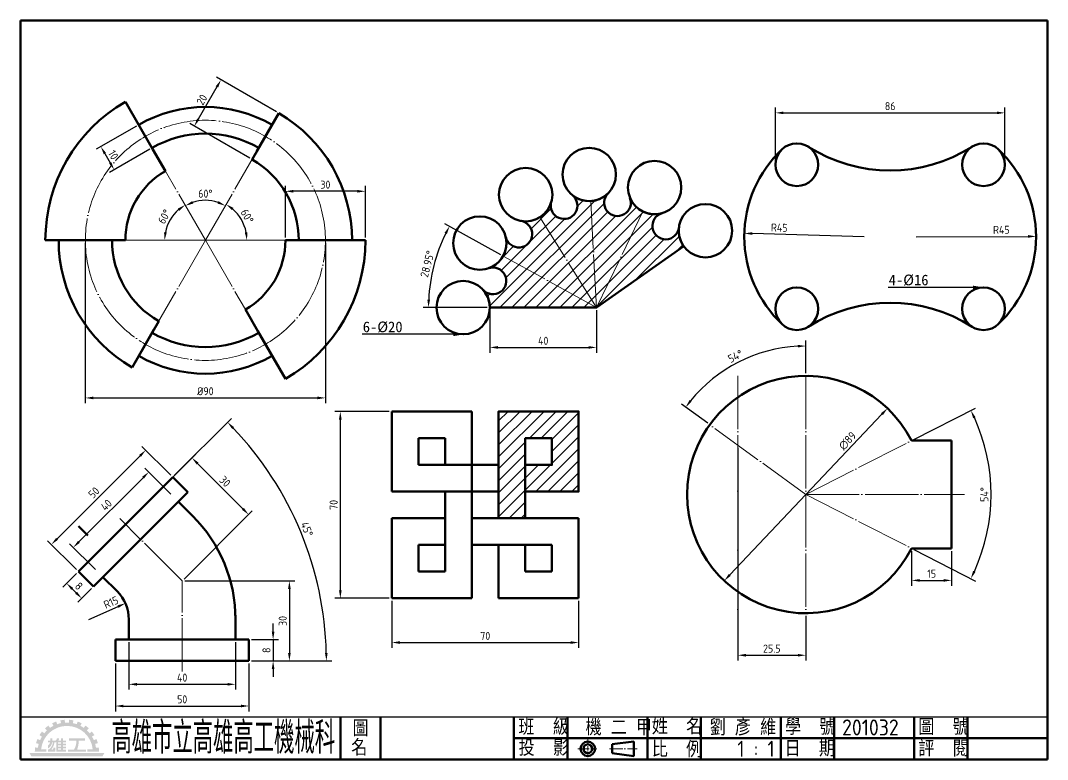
# Model space of a CAD drawing. Extents: x 25 to 410, y 10 to 287.
import ezdxf
from ezdxf import colors
from ezdxf.entities.mleader import LeaderData, LeaderLine
from ezdxf.enums import TextEntityAlignment as Align
from ezdxf.math import Vec2, Vec3

# ---------------------------------------------------------------- set-up
doc = ezdxf.new("R2010")
doc.units = 0
doc.header["$PDMODE"] = 3
for name, pattern in [('中心線', [22.2, 20, -1, 0.2, -1]), ('中心線5', [6.8, 5, -0.8, 0.2, -0.8]), ('中心線5偏位', [5.1, 2, -0.5, 0.1, -0.5, 2])]:
    doc.linetypes.add(name, pattern=pattern)
doc.layers.get('0').update_dxf_attribs({"linetype": 'CONTINUOUS'})
doc.layers.get('Defpoints').update_dxf_attribs({"linetype": 'CONTINUOUS'})
for name, color, linetype, lineweight in [('中心線層', 2, '中心線', 18), ('剖面線層', 4, 'CONTINUOUS', 18), ('尺度線層', 3, 'CONTINUOUS', 18), ('文字層', 6, 'CONTINUOUS', 18), ('輪廓線層', 7, 'CONTINUOUS', 50)]:
    doc.layers.add(name, color=color, linetype=linetype, lineweight=lineweight)
doc.styles.add('CNS', font='isocp.shx', dxfattribs={"bigfont": 'chineset.shx'})
doc.dimstyles.new('CNS', dxfattribs={"dimscale": 0, "dimtxt": 3, "dimasz": 3, "dimexe": 2, "dimexo": 1, "dimgap": 1, "dimtad": 1, "dimdsep": 46, "dimtxsty": 'CNS', "dimcen": 0, "dimclrt": 1, "dimadec": 0, "dimazin": 0, "dimtfac": 1, "dimtmove": 0, "dimatfit": 3, "dimfxl": 1, "dimtolj": 1, "dimtzin": 0, "dimarcsym": 0})
doc.dimstyles.new('CNS$3', dxfattribs={"dimscale": 0, "dimtxt": 3, "dimasz": 3, "dimexe": 2, "dimexo": 1, "dimgap": 1, "dimtad": 1, "dimdsep": 46, "dimtxsty": 'CNS', "dimcen": 0, "dimclrt": 1, "dimadec": 0, "dimazin": 0, "dimtfac": 1, "dimtmove": 0, "dimatfit": 0, "dimfxl": 1, "dimtolj": 1, "dimtzin": 0, "dimarcsym": 0})
doc.dimstyles.new('CNS$4', dxfattribs={"dimscale": 0, "dimtxt": 3, "dimasz": 3, "dimexe": 2, "dimexo": 1, "dimgap": 1, "dimtad": 1, "dimdsep": 46, "dimtxsty": 'CNS', "dimcen": 0, "dimclrt": 1, "dimadec": 0, "dimazin": 0, "dimtfac": 1, "dimtmove": 0, "dimatfit": 0, "dimfxl": 1, "dimtolj": 1, "dimtzin": 0, "dimarcsym": 0})

# ---------------------------------------------------------------- blocks, each defined once
blk = doc.blocks.new('*D0')
at = {"layer": 'Defpoints', "color": 0}
for p in [(79.29, 230.59), (82.59, 214.43), (34.29, 204.61), (94.29, 204.61), (154.29, 204.61)]:
    blk.add_point(p, dxfattribs=at)
at = {"layer": '尺度線層', "color": 0, "lineweight": -2}
blk.add_arc((94.29, 204.61), 15.29, 131.2635, 168.7365, dxfattribs=at)
at = {"layer": '尺度線層', "color": 0}
for points in [[(83.92, 216.5), (84.5, 215.69), (86.65, 217.84)], [(79.8, 207.54), (78.81, 207.64), (79.01, 204.61)]]:
    blk.add_solid(points, dxfattribs=at)
at = {"layer": '尺度線層', "color": 1, "insert": (78.89, 213.5), "char_height": 3, "attachment_point": 5, "rotation": 60, "style": 'CNS'}
blk.add_mtext('\\A1;60°', dxfattribs=at)
blk = doc.blocks.new('*D1')
at = {"layer": 'Defpoints', "color": 0}
for p in [(113.57, 237.99), (79.29, 230.59), (96.9, 219.38), (94.29, 204.61), (94.29, 204.61)]:
    blk.add_point(p, dxfattribs=at)
at = {"layer": '尺度線層', "color": 0, "lineweight": -2}
blk.add_arc((94.29, 204.61), 15, 71.4783, 108.5217, dxfattribs=at)
at = {"layer": '尺度線層', "color": 0}
for points in [[(89.74, 218.37), (89.32, 219.29), (86.79, 217.6)], [(99.26, 219.29), (98.85, 218.37), (101.79, 217.6)]]:
    blk.add_solid(points, dxfattribs=at)
at = {"layer": '尺度線層', "color": 1, "insert": (94.29, 222.11), "char_height": 3, "attachment_point": 5, "style": 'CNS'}
blk.add_mtext('\\A1;60°', dxfattribs=at)
blk = doc.blocks.new('*D4')
at = {"layer": 'Defpoints', "color": 0}
for p in [(113.57, 237.99), (108.93, 209.93), (34.29, 204.61), (94.29, 204.61), (154.29, 204.61)]:
    blk.add_point(p, dxfattribs=at)
at = {"layer": '尺度線層', "color": 0, "lineweight": -2}
blk.add_arc((94.29, 204.61), 15.58, 11.0524, 48.9476, dxfattribs=at)
at = {"layer": '尺度線層', "color": 0}
for points in [[(104.23, 215.95), (104.81, 216.76), (102.08, 218.1)], [(110.08, 207.64), (109.08, 207.54), (109.87, 204.61)]]:
    blk.add_solid(points, dxfattribs=at)
at = {"layer": '尺度線層', "color": 1, "insert": (109.95, 213.64), "char_height": 3, "attachment_point": 5, "rotation": 300, "style": 'CNS'}
blk.add_mtext('\\A1;60°', dxfattribs=at)
blk = doc.blocks.new('*D5')
at = {"layer": 'Defpoints', "color": 0}
for p in [(124.29, 222.99), (124.29, 204.61), (154.29, 204.61)]:
    blk.add_point(p, dxfattribs=at)
at = {"layer": '尺度線層', "color": 0, "lineweight": -2}
for p, q in [((124.29, 205.61), (124.29, 224.99)), ((154.29, 205.61), (154.29, 224.99)), ((151.29, 222.99), (127.29, 222.99))]:
    blk.add_line(p, q, dxfattribs=at)
at = {"layer": '尺度線層', "color": 0}
for points in [[(127.29, 223.49), (127.29, 222.49), (124.29, 222.99)], [(151.29, 223.49), (151.29, 222.49), (154.29, 222.99)]]:
    blk.add_solid(points, dxfattribs=at)
at = {"layer": '尺度線層', "color": 1, "insert": (139.29, 225.49), "char_height": 3, "attachment_point": 5, "style": 'CNS'}
blk.add_mtext('\\A1;30', dxfattribs=at)
blk = doc.blocks.new('*D6')
at = {"layer": 'Defpoints', "color": 0}
for p in [(49.29, 204.61), (139.29, 204.61), (139.29, 145.53)]:
    blk.add_point(p, dxfattribs=at)
at = {"layer": '尺度線層', "color": 0, "lineweight": -2}
for p, q in [((49.29, 203.61), (49.29, 143.53)), ((139.29, 203.61), (139.29, 143.53)), ((52.29, 145.53), (136.29, 145.53))]:
    blk.add_line(p, q, dxfattribs=at)
at = {"layer": '尺度線層', "color": 0}
for points in [[(52.29, 146.03), (52.29, 145.03), (49.29, 145.53)], [(136.29, 146.03), (136.29, 145.03), (139.29, 145.53)]]:
    blk.add_solid(points, dxfattribs=at)
at = {"layer": '尺度線層', "color": 1, "insert": (94.29, 148.03), "char_height": 3, "attachment_point": 5, "style": 'CNS'}
blk.add_mtext('\\A1;%%C90', dxfattribs=at)
blk = doc.blocks.new('*D7')
at = {"layer": 'Defpoints', "color": 0}
for p in [(121.79, 252.24), (90.14, 247.42), (111.79, 234.92)]:
    blk.add_point(p, dxfattribs=at)
at = {"layer": '尺度線層', "color": 0, "lineweight": -2}
for p, q in [((120.93, 252.74), (98.41, 265.74)), ((98.64, 262.14), (91.64, 250.02)), ((110.93, 235.42), (88.41, 248.42))]:
    blk.add_line(p, q, dxfattribs=at)
at = {"layer": '尺度線層', "color": 0}
for points in [[(98.21, 262.39), (99.08, 261.89), (100.14, 264.74)], [(91.21, 250.27), (92.08, 249.77), (90.14, 247.42)]]:
    blk.add_solid(points, dxfattribs=at)
at = {"layer": '尺度線層', "color": 1, "insert": (92.98, 257.33), "char_height": 3, "attachment_point": 5, "rotation": 60, "style": 'CNS'}
blk.add_mtext('\\A1;20', dxfattribs=at)
blk = doc.blocks.new('*D8')
at = {"layer": 'Defpoints', "color": 0}
for p in [(69.29, 247.91), (74.29, 239.25), (60.12, 231.06)]:
    blk.add_point(p, dxfattribs=at)
at = {"layer": '尺度線層', "color": 0, "lineweight": -2}
for p, q in [((68.43, 247.41), (53.38, 238.72)), ((73.43, 238.75), (58.38, 230.06)), ((56.62, 237.12), (58.62, 233.66))]:
    blk.add_line(p, q, dxfattribs=at)
at = {"layer": '尺度線層', "color": 0}
for points in [[(57.05, 237.37), (56.18, 236.87), (55.12, 239.72)], [(59.05, 233.91), (58.18, 233.41), (60.12, 231.06)]]:
    blk.add_solid(points, dxfattribs=at)
at = {"layer": '尺度線層', "color": 1, "insert": (59.78, 236.64), "char_height": 3, "attachment_point": 5, "rotation": 300, "style": 'CNS'}
blk.add_mtext('\\A1;10', dxfattribs=at)
blk = doc.blocks.new('*D9')
at = {"layer": 'Defpoints', "color": 0}
for p in [(200.95, 179.37), (240.95, 179.37), (240.95, 164.46)]:
    blk.add_point(p, dxfattribs=at)
at = {"layer": '尺度線層', "color": 0, "lineweight": -2}
for p, q in [((200.95, 178.37), (200.95, 162.46)), ((240.95, 178.37), (240.95, 162.46)), ((203.95, 164.46), (237.95, 164.46))]:
    blk.add_line(p, q, dxfattribs=at)
at = {"layer": '尺度線層', "color": 0}
for points in [[(203.95, 164.96), (203.95, 163.96), (200.95, 164.46)], [(237.95, 164.96), (237.95, 163.96), (240.95, 164.46)]]:
    blk.add_solid(points, dxfattribs=at)
at = {"layer": '尺度線層', "color": 1, "insert": (220.95, 166.96), "char_height": 3, "attachment_point": 5, "style": 'CNS'}
blk.add_mtext('\\A1;40', dxfattribs=at)
blk = doc.blocks.new('*D10')
at = {"layer": 'Defpoints', "color": 0}
for p in [(181.48, 200.19), (205.94, 198.73), (200.95, 179.37), (240.95, 179.37), (240.95, 179.37)]:
    blk.add_point(p, dxfattribs=at)
at = {"layer": '尺度線層', "color": 0, "lineweight": -2}
for p, q in [((205.07, 199.21), (184.06, 210.84)), ((199.95, 179.37), (175.94, 179.37))]:
    blk.add_line(p, q, dxfattribs=at)
blk.add_arc((240.95, 179.37), 63.01, 153.7782, 177.2718, dxfattribs=at)
at = {"layer": '尺度線層', "color": 0}
for points in [[(183.98, 207.44), (184.86, 206.98), (185.81, 209.87)], [(178.51, 182.35), (177.51, 182.38), (177.94, 179.37)]]:
    blk.add_solid(points, dxfattribs=at)
at = {"layer": '尺度線層', "color": 1, "insert": (177.51, 195.74), "char_height": 3, "attachment_point": 5, "rotation": 75.525, "style": 'CNS'}
blk.add_mtext('\\A1;28.95%%D', dxfattribs=at)
blk = doc.blocks.new('*D11')
at = {"layer": 'Defpoints', "color": 0}
for p in [(296.35, 207.22), (341.33, 205.97)]:
    blk.add_point(p, dxfattribs=at)
at = {"layer": '尺度線層', "color": 0, "lineweight": -2}
blk.add_line((341.33, 205.97), (299.35, 207.14), dxfattribs=at)
at = {"layer": '尺度線層', "color": 0}
blk.add_solid([(299.36, 207.64), (299.33, 206.64), (296.35, 207.22)], dxfattribs=at)
at = {"layer": '尺度線層', "color": 1, "insert": (309.44, 209.35), "char_height": 3, "attachment_point": 5, "rotation": 358.4035, "style": 'CNS'}
blk.add_mtext('\\A1;R45', dxfattribs=at)
blk = doc.blocks.new('*D13')
at = {"layer": 'Defpoints', "color": 0}
for p in [(360.74, 205.97), (405.74, 206.08)]:
    blk.add_point(p, dxfattribs=at)
at = {"layer": '尺度線層', "color": 0, "lineweight": -2}
blk.add_line((360.74, 205.97), (402.74, 206.07), dxfattribs=at)
at = {"layer": '尺度線層', "color": 0}
blk.add_solid([(402.73, 206.57), (402.74, 205.57), (405.74, 206.08)], dxfattribs=at)
at = {"layer": '尺度線層', "color": 1, "insert": (392.7, 208.54), "char_height": 3, "attachment_point": 5, "rotation": 0.1415, "style": 'CNS'}
blk.add_mtext('\\A1;R45', dxfattribs=at)
blk = doc.blocks.new('*D17')
at = {"layer": 'Defpoints', "color": 0}
for p in [(394.03, 252.4), (308.03, 232.97), (394.03, 232.97)]:
    blk.add_point(p, dxfattribs=at)
at = {"layer": '尺度線層', "color": 0, "lineweight": -2}
for p, q in [((308.03, 233.97), (308.03, 254.4)), ((394.03, 233.97), (394.03, 254.4)), ((311.03, 252.4), (391.03, 252.4))]:
    blk.add_line(p, q, dxfattribs=at)
at = {"layer": '尺度線層', "color": 0}
for points in [[(311.03, 252.9), (311.03, 251.9), (308.03, 252.4)], [(391.03, 252.9), (391.03, 251.9), (394.03, 252.4)]]:
    blk.add_solid(points, dxfattribs=at)
at = {"layer": '尺度線層', "color": 1, "insert": (351.03, 254.9), "char_height": 3, "attachment_point": 5, "style": 'CNS'}
blk.add_mtext('\\A1;86', dxfattribs=at)
blk = doc.blocks.new('*D19')
at = {"layer": 'Defpoints', "color": 0}
for p in [(60.6, 46.93), (110.6, 46.93), (110.6, 30.04)]:
    blk.add_point(p, dxfattribs=at)
at = {"layer": '尺度線層', "color": 0, "lineweight": -2}
for p, q in [((60.6, 45.93), (60.6, 28.04)), ((110.6, 45.93), (110.6, 28.04)), ((63.6, 30.04), (107.6, 30.04))]:
    blk.add_line(p, q, dxfattribs=at)
at = {"layer": '尺度線層', "color": 0}
for points in [[(63.6, 30.54), (63.6, 29.54), (60.6, 30.04)], [(107.6, 30.54), (107.6, 29.54), (110.6, 30.04)]]:
    blk.add_solid(points, dxfattribs=at)
at = {"layer": '尺度線層', "color": 1, "insert": (85.6, 32.54), "char_height": 3, "attachment_point": 5, "style": 'CNS'}
blk.add_mtext('\\A1;50', dxfattribs=at)
blk = doc.blocks.new('*D21')
at = {"layer": 'Defpoints', "color": 0}
for p in [(164.23, 140.44), (144.89, 70.44), (164.23, 70.44)]:
    blk.add_point(p, dxfattribs=at)
at = {"layer": '尺度線層', "color": 0, "lineweight": -2}
for p, q in [((163.23, 140.44), (142.89, 140.44)), ((144.89, 137.44), (144.89, 73.44)), ((163.23, 70.44), (142.89, 70.44))]:
    blk.add_line(p, q, dxfattribs=at)
at = {"layer": '尺度線層', "color": 0}
for points in [[(144.39, 137.44), (145.39, 137.44), (144.89, 140.44)], [(144.39, 73.44), (145.39, 73.44), (144.89, 70.44)]]:
    blk.add_solid(points, dxfattribs=at)
at = {"layer": '尺度線層', "color": 1, "insert": (142.39, 105.44), "char_height": 3, "attachment_point": 5, "rotation": 90, "style": 'CNS'}
blk.add_mtext('\\A1;70', dxfattribs=at)
blk = doc.blocks.new('*D22')
at = {"layer": 'Defpoints', "color": 0}
for p in [(164.23, 70.44), (234.23, 70.44), (234.23, 53.83)]:
    blk.add_point(p, dxfattribs=at)
at = {"layer": '尺度線層', "color": 0, "lineweight": -2}
for p, q in [((164.23, 69.44), (164.23, 51.83)), ((234.23, 69.44), (234.23, 51.83)), ((167.23, 53.83), (231.23, 53.83))]:
    blk.add_line(p, q, dxfattribs=at)
at = {"layer": '尺度線層', "color": 0}
for points in [[(167.23, 54.33), (167.23, 53.33), (164.23, 53.83)], [(231.23, 54.33), (231.23, 53.33), (234.23, 53.83)]]:
    blk.add_solid(points, dxfattribs=at)
at = {"layer": '尺度線層', "color": 1, "insert": (199.23, 56.33), "char_height": 3, "attachment_point": 5, "style": 'CNS'}
blk.add_mtext('\\A1;70', dxfattribs=at)
blk = doc.blocks.new('*D23')
at = {"layer": 'Defpoints', "color": 0}
for p in [(85.6, 76.93), (110.6, 46.93), (125.79, 46.93)]:
    blk.add_point(p, dxfattribs=at)
at = {"layer": '尺度線層', "color": 0, "lineweight": -2}
for p, q in [((86.6, 76.93), (127.79, 76.93)), ((125.79, 73.93), (125.79, 49.93)), ((111.6, 46.93), (127.79, 46.93))]:
    blk.add_line(p, q, dxfattribs=at)
at = {"layer": '尺度線層', "color": 0}
for points in [[(125.29, 73.93), (126.29, 73.93), (125.79, 76.93)], [(125.29, 49.93), (126.29, 49.93), (125.79, 46.93)]]:
    blk.add_solid(points, dxfattribs=at)
at = {"layer": '尺度線層', "color": 1, "insert": (123.29, 61.93), "char_height": 3, "attachment_point": 5, "rotation": 90, "style": 'CNS'}
blk.add_mtext('\\A1;30', dxfattribs=at)
blk = doc.blocks.new('*D25')
at = {"layer": 'Defpoints', "color": 0}
for p in [(82.06, 115.82), (36.58, 90.6), (46.7, 80.47)]:
    blk.add_point(p, dxfattribs=at)
at = {"layer": '尺度線層', "color": 0, "lineweight": -2}
for p, q in [((81.35, 116.53), (70.52, 127.37)), ((69.81, 123.83), (38.7, 92.72)), ((46, 81.18), (35.16, 92.01))]:
    blk.add_line(p, q, dxfattribs=at)
at = {"layer": '尺度線層', "color": 0}
for points in [[(69.46, 124.18), (70.16, 123.48), (71.93, 125.95)], [(38.34, 93.07), (39.05, 92.36), (36.58, 90.6)]]:
    blk.add_solid(points, dxfattribs=at)
at = {"layer": '尺度線層', "color": 1, "insert": (52.49, 110.04), "char_height": 3, "attachment_point": 5, "rotation": 45, "style": 'CNS'}
blk.add_mtext('\\A1;50', dxfattribs=at)
blk = doc.blocks.new('*D26')
at = {"layer": 'Defpoints', "color": 0}
for p in [(73.06, 117.75), (82.06, 108.75), (53.78, 80.47)]:
    blk.add_point(p, dxfattribs=at)
at = {"layer": '尺度線層', "color": 0, "lineweight": -2}
for p, q in [((46.9, 91.59), (70.94, 115.63)), ((81.35, 109.46), (71.65, 119.17)), ((53.07, 81.18), (43.36, 90.88))]:
    blk.add_line(p, q, dxfattribs=at)
at = {"layer": '尺度線層', "color": 0}
for points in [[(70.59, 115.98), (71.29, 115.28), (73.06, 117.75)], [(46.54, 91.94), (47.25, 91.23), (44.78, 89.47)]]:
    blk.add_solid(points, dxfattribs=at)
at = {"layer": '尺度線層', "color": 1, "insert": (57.15, 105.38), "char_height": 3, "attachment_point": 5, "rotation": 45, "style": 'CNS'}
blk.add_mtext('\\A1;40', dxfattribs=at)
blk = doc.blocks.new('*D28')
at = {"layer": 'Defpoints', "color": 0}
for p in [(110.6, 54.93), (110.6, 46.93), (119.69, 46.93)]:
    blk.add_point(p, dxfattribs=at)
at = {"layer": '尺度線層', "color": 0, "lineweight": -2}
for p, q in [((119.69, 57.93), (119.69, 60.93)), ((111.6, 54.93), (121.69, 54.93)), ((119.69, 54.93), (119.69, 46.93)), ((111.6, 46.93), (121.69, 46.93)), ((119.69, 43.93), (119.69, 40.93))]:
    blk.add_line(p, q, dxfattribs=at)
at = {"layer": '尺度線層', "color": 0}
for points in [[(119.19, 57.93), (120.19, 57.93), (119.69, 54.93)], [(119.19, 43.93), (120.19, 43.93), (119.69, 46.93)]]:
    blk.add_solid(points, dxfattribs=at)
at = {"layer": '尺度線層', "color": 1, "insert": (117.19, 50.93), "char_height": 3, "attachment_point": 5, "rotation": 90, "style": 'CNS'}
blk.add_mtext('\\A1;8', dxfattribs=at)
blk = doc.blocks.new('*D29')
at = {"layer": 'Defpoints', "color": 0}
for p in [(65.6, 54.93), (105.6, 54.93), (105.6, 38.18)]:
    blk.add_point(p, dxfattribs=at)
at = {"layer": '尺度線層', "color": 0, "lineweight": -2}
for p, q in [((65.6, 53.93), (65.6, 36.18)), ((105.6, 53.93), (105.6, 36.18)), ((68.6, 38.18), (102.6, 38.18))]:
    blk.add_line(p, q, dxfattribs=at)
at = {"layer": '尺度線層', "color": 0}
for points in [[(68.6, 38.68), (68.6, 37.68), (65.6, 38.18)], [(102.6, 38.68), (102.6, 37.68), (105.6, 38.18)]]:
    blk.add_solid(points, dxfattribs=at)
at = {"layer": '尺度線層', "color": 1, "insert": (85.6, 40.68), "char_height": 3, "attachment_point": 5, "style": 'CNS'}
blk.add_mtext('\\A1;40', dxfattribs=at)
blk = doc.blocks.new('*D30')
at = {"layer": 'Defpoints', "color": 0}
for p in [(46.7, 80.47), (52.36, 74.81), (47.93, 70.38)]:
    blk.add_point(p, dxfattribs=at)
at = {"layer": '尺度線層', "color": 0, "lineweight": -2}
for p, q in [((46, 79.76), (40.86, 74.63)), ((44.4, 73.92), (45.81, 72.51)), ((51.65, 74.1), (46.52, 68.97))]:
    blk.add_line(p, q, dxfattribs=at)
at = {"layer": '尺度線層', "color": 0}
for points in [[(44.75, 74.27), (44.04, 73.57), (42.28, 76.04)], [(46.17, 72.86), (45.46, 72.15), (47.93, 70.38)]]:
    blk.add_solid(points, dxfattribs=at)
at = {"layer": '尺度線層', "color": 1, "insert": (46.87, 74.98), "char_height": 3, "attachment_point": 5, "rotation": 315, "style": 'CNS'}
blk.add_mtext('\\A1;8', dxfattribs=at)
blk = doc.blocks.new('*D31')
at = {"layer": 'Defpoints', "color": 0}
for p in [(110.49, 101.82), (64.38, 98.15), (85.6, 76.93)]:
    blk.add_point(p, dxfattribs=at)
at = {"layer": '尺度線層', "color": 0, "lineweight": -2}
for p, q in [((65.09, 98.85), (90.69, 124.45)), ((91.39, 120.92), (108.37, 103.95)), ((86.3, 77.64), (111.9, 103.24))]:
    blk.add_line(p, q, dxfattribs=at)
at = {"layer": '尺度線層', "color": 0}
for points in [[(91.75, 121.27), (91.04, 120.56), (89.27, 123.04)], [(108.72, 104.3), (108.01, 103.59), (110.49, 101.82)]]:
    blk.add_solid(points, dxfattribs=at)
at = {"layer": '尺度線層', "color": 1, "insert": (101.65, 114.2), "char_height": 3, "attachment_point": 5, "rotation": 315, "style": 'CNS'}
blk.add_mtext('\\A1;30', dxfattribs=at)
blk = doc.blocks.new('*D32')
at = {"layer": 'Defpoints', "color": 0}
for p in [(64.3, 68.54), (50.6, 62.44)]:
    blk.add_point(p, dxfattribs=at)
at = {"layer": '尺度線層', "color": 0, "lineweight": -2}
blk.add_line((50.6, 62.44), (61.56, 67.32), dxfattribs=at)
at = {"layer": '尺度線層', "color": 0}
blk.add_solid([(61.35, 67.77), (61.76, 66.86), (64.3, 68.54)], dxfattribs=at)
at = {"layer": '尺度線層', "color": 1, "insert": (58.92, 68.88), "char_height": 3, "attachment_point": 5, "rotation": 23.9945, "style": 'CNS'}
blk.add_mtext('\\A1;R15', dxfattribs=at)
blk = doc.blocks.new('*D33')
at = {"layer": 'Defpoints', "color": 0}
for p in [(82.06, 115.82), (46.7, 80.47), (135.36, 79.67), (60.6, 46.93), (110.6, 46.93)]:
    blk.add_point(p, dxfattribs=at)
at = {"layer": '尺度線層', "color": 0, "lineweight": -2}
for p, q in [((82.77, 116.53), (104.03, 137.79)), ((111.6, 46.93), (141.67, 46.93))]:
    blk.add_line(p, q, dxfattribs=at)
blk.add_arc((13.17, 46.93), 126.5, 1.3589, 43.6411, dxfattribs=at)
at = {"layer": '尺度線層', "color": 0}
for points in [[(104.35, 133.88), (105.07, 134.58), (102.62, 136.38)], [(140.13, 49.94), (139.13, 49.93), (139.67, 46.93)]]:
    blk.add_solid(points, dxfattribs=at)
at = {"layer": '尺度線層', "color": 1, "insert": (132.35, 96.3), "char_height": 3, "attachment_point": 5, "rotation": 292.5, "style": 'CNS'}
blk.add_mtext('\\A1;45°', dxfattribs=at)
blk = doc.blocks.new('*D35')
at = {"layer": 'Defpoints', "color": 0}
for p in [(293.92, 127.84), (319.42, 64.81), (319.42, 49.06)]:
    blk.add_point(p, dxfattribs=at)
at = {"layer": '尺度線層', "color": 0, "lineweight": -2}
for p, q in [((293.92, 126.84), (293.92, 47.06)), ((319.42, 63.81), (319.42, 47.06)), ((296.92, 49.06), (316.42, 49.06))]:
    blk.add_line(p, q, dxfattribs=at)
at = {"layer": '尺度線層', "color": 0}
for points in [[(296.92, 49.56), (296.92, 48.56), (293.92, 49.06)], [(316.42, 49.56), (316.42, 48.56), (319.42, 49.06)]]:
    blk.add_solid(points, dxfattribs=at)
at = {"layer": '尺度線層', "color": 1, "insert": (306.67, 51.56), "char_height": 3, "attachment_point": 5, "style": 'CNS'}
blk.add_mtext('\\A1;25.5', dxfattribs=at)
blk = doc.blocks.new('*D36')
at = {"layer": 'Defpoints', "color": 0}
for p in [(359.07, 89.11), (374.07, 89.11), (374.07, 77.13)]:
    blk.add_point(p, dxfattribs=at)
at = {"layer": '尺度線層', "color": 0, "lineweight": -2}
for p, q in [((359.07, 88.11), (359.07, 75.13)), ((374.07, 88.11), (374.07, 75.13)), ((362.07, 77.13), (371.07, 77.13))]:
    blk.add_line(p, q, dxfattribs=at)
at = {"layer": '尺度線層', "color": 0}
for points in [[(362.07, 77.63), (362.07, 76.63), (359.07, 77.13)], [(371.07, 77.63), (371.07, 76.63), (374.07, 77.13)]]:
    blk.add_solid(points, dxfattribs=at)
at = {"layer": '尺度線層', "color": 1, "insert": (366.57, 79.63), "char_height": 3, "attachment_point": 5, "style": 'CNS'}
blk.add_mtext('\\A1;15', dxfattribs=at)
blk = doc.blocks.new('*D37')
at = {"layer": 'Defpoints', "color": 0}
for p in [(350.01, 141.63), (288.83, 76.99)]:
    blk.add_point(p, dxfattribs=at)
at = {"layer": '尺度線層', "color": 0, "lineweight": -2}
blk.add_line((290.89, 79.17), (347.95, 139.45), dxfattribs=at)
at = {"layer": '尺度線層', "color": 0}
for points in [[(347.58, 139.8), (348.31, 139.11), (350.01, 141.63)], [(290.53, 79.51), (291.26, 78.82), (288.83, 76.99)]]:
    blk.add_solid(points, dxfattribs=at)
at = {"layer": '尺度線層', "color": 1, "insert": (335.03, 129.44), "char_height": 3, "attachment_point": 5, "rotation": 46.5775, "style": 'CNS'}
blk.add_mtext('\\A1;∅89', dxfattribs=at)
blk = doc.blocks.new('*D38')
at = {"layer": 'Defpoints', "color": 0}
for p in [(359.07, 129.51), (319.42, 109.31), (319.42, 109.31), (387.99, 98.45), (359.07, 89.11)]:
    blk.add_point(p, dxfattribs=at)
at = {"layer": '尺度線層', "color": 0, "lineweight": -2}
for p, q in [((359.96, 129.97), (383.06, 141.74)), ((359.96, 88.65), (383.06, 76.88))]:
    blk.add_line(p, q, dxfattribs=at)
blk.add_arc((319.42, 109.31), 69.43, 335.476, 24.524, dxfattribs=at)
at = {"layer": '尺度線層', "color": 0}
for points in [[(382.13, 137.91), (383.03, 138.34), (381.28, 140.83)], [(383.03, 80.28), (382.13, 80.71), (381.28, 77.79)]]:
    blk.add_solid(points, dxfattribs=at)
at = {"layer": '尺度線層', "color": 1, "insert": (386.35, 109.31), "char_height": 3, "attachment_point": 5, "rotation": 90, "style": 'CNS'}
blk.add_mtext('\\A1;54°', dxfattribs=at)
blk = doc.blocks.new('*D39')
at = {"layer": 'Defpoints', "color": 0}
for p in [(302.21, 162.27), (319.42, 153.81), (283.42, 135.47), (319.42, 109.31), (319.42, 64.81)]:
    blk.add_point(p, dxfattribs=at)
at = {"layer": '尺度線層', "color": 0, "lineweight": -2}
for p, q in [((319.42, 154.81), (319.42, 167)), ((282.61, 136.05), (272.75, 143.22))]:
    blk.add_line(p, q, dxfattribs=at)
blk.add_arc((319.42, 109.31), 55.69, 93.0869, 140.9131, dxfattribs=at)
at = {"layer": '尺度線層', "color": 0}
for points in [[(316.41, 165.42), (316.43, 164.42), (319.42, 165)], [(276.59, 144.12), (275.8, 144.73), (274.37, 142.04)]]:
    blk.add_solid(points, dxfattribs=at)
at = {"layer": '尺度線層', "color": 1, "insert": (293, 161.16), "char_height": 3, "attachment_point": 5, "rotation": 27, "style": 'CNS'}
blk.add_mtext('\\A1;54°', dxfattribs=at)

msp = doc.modelspace()

# ---------------------------------------------------------------- hatches: boundary and pattern name
at = {"layer": '剖面線層'}
h = msp.add_hatch(dxfattribs=at)
h.set_pattern_fill('ANSI31', color=256, style=0)
h.set_pattern_definition([(45, (-32.9884, 3e-14), (-2.245064, 2.245064), [])])
h.paths.add_polyline_path([(273.611, 202.454, -0.1550316), (271.778, 208.225, -0.0292558), (271.846, 209.392, -1.8638974), (265.489, 214.778, -0.3833938), (253.451, 220.598, -1.8638974), (245.282, 222.234, -0.3833938), (231.932, 221.499, -1.8638974), (223.991, 218.976, -0.3833938), (212.664, 211.871, -1.8638974), (206.937, 205.82, -0.0567974), (207.193, 203.57, -0.3196361), (200.465, 194.12, -1.8638974), (198.382, 186.053, -0.185127), (200.946, 179.368), (240.946, 179.368)])
h = msp.add_hatch(dxfattribs=at)
h.set_pattern_fill('ANSI31', color=256, style=0)
h.paths.add_polyline_path([(234.231, 140.442), (204.231, 140.442), (204.231, 110.442), (204.231, 100.442), (214.231, 100.442), (214.231, 110.442), (214.231, 120.442), (214.231, 130.442), (224.231, 130.442), (224.231, 120.442), (214.231, 120.442), (214.231, 110.442), (234.231, 110.442)])
at = {"layer": '文字層'}
h = msp.add_hatch(color=256, dxfattribs=at)
h.paths.add_polyline_path([(47.444, 22.616), (47.93, 23.553, 0.034161), (46.423, 24.208), (46.069, 23.213, 0.034161), (44.626, 23.617), (44.841, 24.651, 0.034161), (43.213, 24.875), (43.141, 23.821, 0.034161), (41.642, 23.821), (41.57, 24.875, 0.034161), (39.942, 24.651), (40.157, 23.617, 0.034161), (38.714, 23.213), (38.36, 24.208, 0.034161), (36.853, 23.553), (37.339, 22.616, 0.034161), (36.058, 21.837), (35.449, 22.699, 0.034161), (34.174, 21.663), (34.895, 20.891, 0.034161), (33.872, 19.795), (33.053, 20.462, 0.034161), (32.105, 19.119), (33.008, 18.571, 0.034161), (32.318, 17.24), (31.35, 17.661, 0.034161), (30.799, 16.112), (31.816, 15.827, 0.034161), (31.511, 14.36), (30.465, 14.504, 0.034161), (30.353, 12.864), (32.676, 12.864), (34.725, 12.864), (34.725, 13.815), (32.723, 13.815, -0.906522), (52.06, 13.815), (50.058, 13.815), (50.058, 12.864), (52.107, 12.864), (54.43, 12.864, 0.034161), (54.318, 14.504), (53.271, 14.36, 0.034161), (52.966, 15.827), (53.983, 16.112, 0.034161), (53.433, 17.661), (52.465, 17.24, 0.034161), (51.775, 18.571), (52.677, 19.119, 0.034161), (51.73, 20.462), (50.911, 19.795, 0.034161), (49.887, 20.891), (50.608, 21.663, 0.034161), (49.334, 22.699), (48.725, 21.837, 0.034161)])
h.paths.add_polyline_path([(56.436, 12.4), (28.347, 12.4), (29.086, 11.133), (55.697, 11.133)])
h.paths.add_polyline_path([(46.772, 16.976, -0.4324623), (46.877, 17.088), (49.129, 17.088), (49.129, 17.933), (43.173, 17.933), (43.173, 17.088), (45.816, 17.088, -0.4062896), (45.922, 16.986, -0.1355675), (45.125, 13.763, -0.2710986), (45.033, 13.709), (42.771, 13.709), (42.771, 12.864), (49.53, 12.864), (49.53, 13.709), (46.349, 13.709, -0.534383), (46.251, 13.855, 0.1140408)], flags=17)
edge = h.paths.add_edge_path(flags=17)
edge.add_line((42.011, 17.088), (40.955, 17.088))
edge.add_line((40.955, 17.088), (40.955, 17.933))
edge.add_line((40.955, 17.933), (40.11, 17.933))
edge.add_line((40.11, 17.933), (40.11, 17.088))
edge.add_line((40.11, 17.088), (39.187, 17.088))
edge.add_arc((36.665, 18.427), 2.855, 332.04919, 350.04876)
edge.add_line((39.477, 17.933), (38.632, 17.933))
edge.add_arc((37.652, 17.916), 0.98, -69.28167, 0.98538, ccw=False)
edge.add_line((37.999, 17), (37.998, 17.088))
edge.add_line((37.998, 17.088), (36.943, 17.088))
edge.add_spline(control_points=[(36.943, 17.088), (36.943, 17.089), (36.958, 17.371), (36.968, 17.652), (36.971, 17.933)], knot_values=[0, 0, 0, 0, 0.0095957, 4.0021691, 4.0021691, 4.0021691, 4.0021691], degree=3, periodic=0)
edge.add_line((36.971, 17.933), (36.204, 17.933))
edge.add_spline(control_points=[(36.204, 17.933), (36.213, 17.666), (36.243, 17.394), (36.228, 17.128)], knot_values=[0, 0, 0, 0, 3.8001495, 3.8001495, 3.8001495, 3.8001495], degree=3, periodic=0)
edge.add_arc((36.185, 17.131), 0.0422, -90, 0.98697, ccw=False)
edge.add_line((36.185, 17.088), (35.253, 17.088))
edge.add_line((35.253, 17.088), (35.253, 16.408))
edge.add_line((35.253, 16.408), (36.057, 16.408))
edge.add_spline(control_points=[(36.057, 16.408), (36.078, 16.332), (35.96, 16.031), (35.732, 15.602), (35.417, 15.324), (35.253, 15.249)], knot_values=[7.3300886, 7.3300886, 7.3300886, 7.3300886, 8.5708359, 11.5701734, 14.1242576, 14.1242576, 14.1242576, 14.1242576], degree=3, periodic=0)
edge.add_line((35.253, 15.249), (35.253, 14.178))
edge.add_spline(control_points=[(35.253, 14.178), (35.487, 14.263), (36.028, 14.577), (36.54, 15.345), (36.803, 16.009), (36.869, 16.352), (36.878, 16.408)], knot_values=[7.2349194, 7.2349194, 7.2349194, 7.2349194, 10.7683339, 15.8632474, 20.0182649, 20.8272028, 20.8272028, 20.8272028, 20.8272028], degree=3, periodic=0)
edge.add_line((36.878, 16.408), (37.154, 16.394))
edge.add_spline(control_points=[(37.154, 16.394), (37.133, 16.054), (36.941, 15.401), (36.475, 14.575), (35.975, 13.884), (35.463, 13.712), (35.253, 13.709)], knot_values=[0, 0, 0, 0, 4.8346594, 9.4113524, 13.5713852, 16.5633311, 16.5633311, 16.5633311, 16.5633311], degree=3, periodic=0)
edge.add_line((35.253, 13.709), (35.253, 12.864))
edge.add_line((35.253, 12.864), (37.998, 12.864))
edge.add_line((37.998, 12.864), (37.998, 14.387))
edge.add_line((37.998, 14.387), (37.389, 14.387))
edge.add_arc((37.389, 14.303), 0.0845, 90, 183.95095)
edge.add_arc((36.676, 14.253), 0.63, -55.81642, 3.95095, ccw=False)
edge.add_line((37.03, 13.732), (36.7, 13.732))
edge.add_arc((36.7, 13.817), 0.0845, 142.65089, 270, ccw=False)
edge.add_spline(control_points=[(36.633, 13.868), (36.798, 14.085), (37.112, 14.583), (37.548, 15.41), (37.643, 16.069), (37.668, 16.408)], knot_values=[0, 0, 0, 0, 3.8826483, 8.339679, 13.167216, 13.167216, 13.167216, 13.167216], degree=3, periodic=0)
edge.add_line((37.668, 16.408), (38.003, 16.408))
edge.add_arc((37.725, 18.151), 1.765, 279.05865, 293.21741)
edge.add_line((38.421, 16.529), (38.421, 12.864))
edge.add_line((38.421, 12.864), (42.011, 12.864))
edge.add_line((42.011, 12.864), (42.011, 13.709))
edge.add_line((42.011, 13.709), (40.955, 13.709))
edge.add_line((40.955, 13.709), (40.955, 14.202))
edge.add_line((40.955, 14.202), (42.011, 14.202))
edge.add_line((42.011, 14.202), (42.011, 14.836))
edge.add_line((42.011, 14.836), (40.955, 14.836))
edge.add_line((40.955, 14.836), (40.955, 15.328))
edge.add_line((40.955, 15.328), (42.011, 15.328))
edge.add_line((42.011, 15.328), (42.011, 15.962))
edge.add_line((42.011, 15.962), (40.955, 15.962))
edge.add_line((40.955, 15.962), (40.955, 16.455))
edge.add_line((40.955, 16.455), (42.011, 16.455))
edge.add_line((42.011, 16.455), (42.011, 17.088))
h.paths.add_polyline_path([(40.11, 16.455), (40.11, 15.962), (39.097, 15.962), (39.097, 16.455)], flags=16)
h.paths.add_polyline_path([(40.11, 15.328), (40.11, 14.836), (39.097, 14.836), (39.097, 15.328)], flags=16)
h.paths.add_polyline_path([(40.11, 14.202), (40.11, 13.709), (39.097, 13.709), (39.097, 14.202)], flags=16)

# ---------------------------------------------------------------- linework, layer by layer
msp.add_line((25, 26), (410, 26))
at = {"layer": '中心線層'}
for p, q in [((94.295, 204.606), (113.57, 237.992)), ((94.295, 204.606), (79.295, 230.587)), ((240.946, 179.368), (238.748, 219.307)), ((240.946, 179.368), (219.69, 213.253)), ((240.946, 179.368), (258.355, 215.38)), ((34.295, 204.606), (154.295, 204.606)), ((154.295, 204.606), (34.295, 204.606)), ((49.295, 204.606), (94.295, 204.606)), ((94.295, 204.606), (75.019, 171.22)), ((139.295, 204.606), (94.295, 204.606)), ((94.295, 204.606), (109.295, 178.625)), ((240.946, 179.368), (205.944, 198.73)), ((293.92, 153.81), (293.92, 64.81)), ((319.42, 153.81), (319.42, 64.81)), ((319.42, 109.31), (283.419, 135.466)), ((319.42, 109.31), (359.07, 129.512)), ((319.42, 109.31), (363.92, 109.31)), ((319.42, 109.31), (359.07, 89.107)), ((363.92, 109.31), (378.92, 109.31)), ((85.595, 76.933), (62.173, 100.355)), ((85.595, 42.933), (85.595, 76.933))]:
    msp.add_line(p, q, dxfattribs=at)
at = {"layer": '中心線層', "linetype": '中心線5偏位', "ltscale": 0.8}
for p, q in [((237.67, 17.52), (237.67, 10.434)), ((233.925, 14), (241.256, 14))]:
    msp.add_line(p, q, dxfattribs=at)
at = {"layer": '中心線層', "linetype": '中心線5'}
msp.add_line((245.756, 14), (256.208, 14), dxfattribs=at)
at = {"layer": '中心線層'}
for start, end in [(0, 180), (180, 0)]:
    msp.add_arc((94.295, 204.606), 45, start, end, dxfattribs=at)
at = {"layer": '輪廓線層', "color": 5}
for p, q in [((410, 287), (25, 287)), ((25, 287), (25, 10)), ((410, 10), (410, 287)), ((25, 10), (410, 10))]:
    msp.add_line(p, q, dxfattribs=at)
at = {"layer": '輪廓線層'}
for p, q in [((74.6, 238.718), (64.295, 256.568)), ((121.795, 252.238), (111.795, 234.917)), ((113.57, 237.992), (121.795, 252.238)), ((79.295, 230.587), (74.6, 238.718)), ((34.295, 204.606), (34.295, 204.606)), ((34.295, 204.606), (64.295, 204.606)), ((34.295, 204.606), (34.295, 204.606)), ((34.295, 204.606), (64.295, 204.606)), ((34.295, 204.606), (64.295, 204.606)), ((154.295, 204.606), (124.295, 204.606)), ((154.295, 204.606), (124.295, 204.606)), ((154.295, 204.606), (124.295, 204.606)), ((154.295, 204.606), (154.295, 204.606)), ((154.295, 204.606), (154.295, 204.606)), ((240.946, 179.368), (273.611, 202.454)), ((109.295, 178.625), (113.989, 170.495)), ((200.946, 179.368), (240.946, 179.368)), ((66.795, 156.975), (76.795, 174.295)), ((75.019, 171.22), (66.795, 156.975)), ((113.989, 170.495), (124.295, 152.645)), ((164.231, 110.442), (164.231, 140.442)), ((164.231, 140.442), (194.231, 140.442)), ((194.231, 140.442), (194.231, 110.442)), ((234.231, 140.442), (204.231, 140.442)), ((204.231, 140.442), (204.231, 110.442)), ((234.231, 110.442), (234.231, 140.442)), ((174.231, 120.442), (174.231, 130.442)), ((174.231, 130.442), (184.231, 130.442)), ((184.231, 130.442), (184.231, 120.442)), ((224.231, 130.442), (214.231, 130.442)), ((214.231, 130.442), (214.231, 120.442)), ((224.231, 120.442), (224.231, 130.442)), ((359.07, 129.512), (374.07, 129.512)), ((374.07, 129.512), (374.07, 89.107)), ((184.231, 120.442), (174.231, 120.442)), ((184.231, 120.442), (199.231, 120.442)), ((204.231, 120.442), (199.231, 120.442)), ((214.231, 120.442), (224.231, 120.442)), ((214.231, 120.442), (214.231, 110.442)), ((46.704, 80.468), (82.06, 115.824)), ((82.06, 115.824), (85.595, 112.288)), ((82.06, 115.824), (87.716, 110.167)), ((87.716, 110.167), (52.361, 74.812)), ((194.231, 110.442), (164.231, 110.442)), ((184.231, 100.442), (184.231, 110.442)), ((194.231, 70.442), (194.231, 110.442)), ((194.231, 110.442), (199.231, 110.442)), ((204.231, 110.442), (199.231, 110.442)), ((204.231, 100.442), (204.231, 110.442)), ((214.231, 110.442), (234.231, 110.442)), ((214.231, 100.442), (214.231, 110.442)), ((84.181, 106.631), (89.486, 101.326)), ((164.231, 70.442), (164.231, 100.442)), ((164.231, 100.442), (184.231, 100.442)), ((184.231, 90.442), (184.231, 100.442)), ((184.231, 100.442), (184.231, 80.442)), ((194.231, 100.442), (199.231, 100.442)), ((204.231, 100.442), (199.231, 100.442)), ((204.231, 100.442), (214.231, 100.442)), ((234.231, 100.442), (214.231, 100.442)), ((234.231, 70.442), (234.231, 100.442)), ((50.24, 93.933), (46.704, 97.468)), ((174.231, 80.442), (174.231, 90.442)), ((174.231, 90.442), (184.231, 90.442)), ((199.231, 90.442), (194.231, 90.442)), ((199.231, 90.442), (204.231, 90.442)), ((204.231, 70.442), (204.231, 90.442)), ((204.231, 90.442), (214.231, 90.442)), ((224.231, 90.442), (214.231, 90.442)), ((214.231, 90.442), (214.231, 80.442)), ((224.231, 80.442), (224.231, 90.442)), ((359.07, 89.107), (374.07, 89.107)), ((46.704, 80.468), (52.361, 74.812)), ((55.897, 78.347), (61.202, 73.042)), ((184.231, 80.442), (174.231, 80.442)), ((214.231, 80.442), (224.231, 80.442)), ((164.231, 70.442), (194.231, 70.442)), ((234.231, 70.442), (204.231, 70.442)), ((65.595, 54.933), (65.595, 62.435)), ((105.595, 54.933), (105.595, 64.035)), ((110.595, 54.933), (60.595, 54.933)), ((60.595, 54.933), (60.595, 46.933)), ((110.595, 46.933), (110.595, 54.933)), ((60.595, 51.933), (60.595, 46.933)), ((110.595, 46.933), (110.595, 51.933)), ((60.595, 46.933), (110.595, 46.933)), ((246.862, 15.673), (254.99, 16.709)), ((246.862, 15.673), (246.862, 12.327)), ((254.99, 16.709), (254.99, 11.291)), ((246.862, 12.327), (254.99, 11.291))]:
    msp.add_line(p, q, dxfattribs=at)
at = {"layer": '輪廓線層', "color": 4}
for p, q in [((145, 10), (145, 26)), ((160, 10), (160, 26)), ((210, 10), (210, 26)), ((230, 10), (230, 26)), ((260, 10), (260, 26)), ((280, 10), (280, 26)), ((310, 10), (310, 26)), ((330, 10), (330, 26)), ((360, 10), (360, 26)), ((380, 10), (380, 26)), ((210, 18), (410, 18))]:
    msp.add_line(p, q, dxfattribs=at)
at = {"layer": '輪廓線層'}
msp.add_lwpolyline([(273.611, 202.454, -0.1550316), (271.778, 208.225, -0.0292558), (271.846, 209.392, -1.8638974), (265.489, 214.778, -0.3833938), (253.451, 220.598, -1.8638974), (245.282, 222.234, -0.3833938), (231.932, 221.499, -1.8638974), (223.991, 218.976, -0.3833938), (212.664, 211.871, -1.8638974), (206.937, 205.82, -0.0567974), (207.193, 203.57, -0.3196361), (200.465, 194.12, -1.8638974), (198.382, 186.053, -0.185127), (200.946, 179.368), (240.946, 179.368)], format="xyb", close=True, dxfattribs=at)
msp.add_lwpolyline([(214.231, 110.442), (214.231, 120.442), (214.231, 130.442), (224.231, 130.442), (224.231, 120.442), (214.231, 120.442), (214.231, 110.442), (234.231, 110.442), (234.231, 140.442), (204.231, 140.442), (204.231, 110.442), (204.231, 100.442), (214.231, 100.442)], close=True, dxfattribs=at)
for centre, radius in [((238.198, 229.292), 10), ((316.034, 232.965), 8), ((386.034, 232.965), 8), ((214.376, 221.724), 10), ((262.707, 224.384), 10), ((281.778, 208.225), 10), ((197.193, 203.57), 10), ((190.946, 179.368), 10), ((316.034, 178.965), 8), ((386.034, 178.965), 8), ((237.67, 14), 2.709), ((237.67, 14), 1.673)]:
    msp.add_circle(centre, radius, dxfattribs=at)
for centre, radius, start, end in [((94.295, 204.606), 60, 120, 180), ((94.295, 204.606), 50, 60, 120), ((94.295, 204.606), 55, 0, 60), ((94.295, 204.606), 40, 60, 120), ((94.295, 204.606), 40, 60, 120), ((94.295, 204.606), 40, 60, 120), ((341.332, 205.965), 45, 133.13626, 226.86374), ((351.034, 287.737), 57, 237.42103, 302.57897), ((360.735, 205.965), 45, 313.13626, 46.86374), ((94.295, 204.606), 35, 0, 60), ((94.295, 204.606), 30, 120, 180), ((228.798, 217.603), 5, 164.05302, 51.19698), ((248.824, 218.705), 5, 135.10302, 22.24698), ((211.809, 206.945), 5, 193.00302, 80.14698), ((266.88, 209.976), 5, 106.15302, 353.29698), ((94.295, 204.606), 55, 180, 240), ((94.295, 204.606), 35, 180, 240), ((94.295, 204.606), 30, 300, 0), ((94.295, 204.606), 60, 300, 0), ((202.101, 189.396), 5, 221.95302, 109.09698), ((351.034, 124.193), 57, 57.42103, 122.57897), ((94.295, 204.606), 40, 240, 300), ((94.295, 204.606), 40, 240, 300), ((94.295, 204.606), 40, 240, 300), ((94.295, 204.606), 50, 240, 300), ((319.42, 109.31), 44.5, 27, 333), ((50.595, 62.435), 55, 0, 45), ((50.595, 62.435), 15, 0, 45)]:
    msp.add_arc(centre, radius, start, end, dxfattribs=at)

# ---------------------------------------------------------------- texts
at = {"layer": '文字層', "style": 'CNS', "width": 0.63661}
msp.add_text('高雄市立高雄高工機械科', height=12, dxfattribs=at).set_placement((59.063, 12.133), (142.937, 12.133), align=Align.FIT)
at = {"layer": '文字層', "style": 'CNS'}
for s, p in [('圖', (149.477, 18.674)), ('班  級', (211.66, 19.175)), ('  機 二 甲', (230, 19)), ('姓  名', (261.674, 19.359)), (' 劉 彥 維', (280, 19)), ('學  號', (311.613, 19.188)), ('201032', (333, 19)), ('圖  號', (361.589, 19.177)), ('名', (148.974, 11.447)), ('投  影', (211.727, 11.323)), ('比  例', (261.676, 10.825)), ('    1 : 1', (280, 11)), ('日  期', (311.444, 11.107)), ('評  閱', (361.602, 11.103))]:
    msp.add_text(s, height=6, dxfattribs=at).set_placement(p)

# ---------------------------------------------------------------- dimensions: what is measured, and where the dimension line sits
at = {"layer": '尺度線層'}
for p1, p2, distance, picture, middle in [((121.795, 252.238), (111.795, 234.917), -25, '*D7', (92.979, 257.328)), ((69.295, 247.908), (74.295, 239.247), -16.371, '*D8', (59.782, 236.642)), ((200.946, 179.368), (240.946, 179.368), -14.91, '*D9', (220.946, 166.958)), ((82.06, 115.824), (46.704, 80.468), -14.322, '*D25', (52.487, 110.041)), ((64.382, 98.146), (85.595, 76.933), 35.202, '*D31', (101.648, 114.199)), ((53.775, 80.468), (82.06, 108.753), 12.726, '*D26', (57.151, 105.377)), ((46.704, 80.468), (52.361, 74.812), -6.262, '*D30', (46.873, 74.98)), ((110.595, 54.933), (110.595, 46.933), 9.095, '*D28', (117.19, 50.933)), ((65.595, 54.933), (105.595, 54.933), -16.751, '*D29', (85.595, 40.682))]:
    dim = msp.add_aligned_dim(p1=p1, p2=p2, distance=distance, dimstyle='CNS', override={"dimscale": 1}, dxfattribs=at)
    dim.commit()
    dim.dimension.update_dxf_attribs({"geometry": picture, "text_midpoint": middle})
for base, p1, p2, picture, middle in [((394.034, 252.397), (308.034, 232.965), (394.034, 232.965), '*D17', (351.034, 254.897)), ((124.295, 222.986), (154.295, 204.606), (124.295, 204.606), '*D5', (139.295, 225.486)), ((319.42, 49.064), (293.92, 127.837), (319.42, 64.81), '*D35', (306.67, 51.564)), ((374.07, 77.128), (359.07, 89.107), (374.07, 89.107), '*D36', (366.57, 79.628)), ((234.231, 53.831), (164.231, 70.442), (234.231, 70.442), '*D22', (199.231, 56.331)), ((110.595, 30.043), (60.595, 46.933), (110.595, 46.933), '*D19', (85.595, 32.543))]:
    dim = msp.add_linear_dim(base=base, p1=p1, p2=p2, dimstyle='CNS', override={"dimscale": 1}, dxfattribs=at)
    dim.commit()
    dim.dimension.update_dxf_attribs({"geometry": picture, "text_midpoint": middle})
for base, line1, line2, picture, middle in [((108.931, 209.934), ((94.295, 204.606), (113.57, 237.992)), ((154.295, 204.606), (34.295, 204.606)), '*D4', (109.949, 213.644)), ((96.899, 219.378), ((94.295, 204.606), (79.295, 230.587)), ((94.295, 204.606), (113.57, 237.992)), '*D1', (94.295, 222.106)), ((82.585, 214.431), ((94.295, 204.606), (79.295, 230.587)), ((34.295, 204.606), (154.295, 204.606)), '*D0', (78.892, 213.499)), ((302.211, 162.274), ((319.42, 153.81), (319.42, 64.81)), ((319.42, 109.31), (283.419, 135.466)), '*D39', (293.002, 161.157)), ((387.992, 98.449), ((319.42, 109.31), (359.07, 129.512)), ((319.42, 109.31), (359.07, 89.107)), '*D38', (386.347, 109.31)), ((135.356, 79.673), ((60.595, 46.933), (110.595, 46.933)), ((46.704, 80.468), (82.06, 115.824)), '*D33', (132.347, 96.298))]:
    dim = msp.add_angular_dim_2l(base=base, line1=line1, line2=line2, dimstyle='CNS', override={"dimscale": 1}, dxfattribs=at)
    dim.commit()
    dim.dimension.update_dxf_attribs({"geometry": picture, "text_midpoint": middle})
dim = msp.add_angular_dim_2l(base=(181.476, 200.194), line1=((240.946, 179.368), (205.944, 198.73)), line2=((200.946, 179.368), (240.946, 179.368)), text='28.95%%D', dimstyle='CNS', override={"dimscale": 1}, dxfattribs=at)
dim.commit()
dim.dimension.update_dxf_attribs({"geometry": '*D10', "text_midpoint": (177.514, 195.743)})
for center, mpoint, picture, middle in [((341.332, 205.965), (296.349, 207.219), '*D11', (309.373, 206.856)), ((360.735, 205.965), (405.735, 206.076), '*D13', (392.709, 206.044)), ((50.595, 62.435), (64.299, 68.535), '*D32', (59.935, 66.593))]:
    dim = msp.add_radius_dim(center=center, mpoint=mpoint, dimstyle='CNS$4', override={"dimscale": 1}, dxfattribs=at)
    dim.commit()
    dim.dimension.update_dxf_attribs({"geometry": picture, "text_midpoint": middle, "dimtype": 164})
dim = msp.add_linear_dim(base=(139.295, 145.532), p1=(49.295, 204.606), p2=(139.295, 204.606), text='%%C<>', dimstyle='CNS', override={"dimscale": 1}, dxfattribs=at)
dim.commit()
dim.dimension.update_dxf_attribs({"geometry": '*D6', "text_midpoint": (94.295, 148.032)})
for base, p1, p2, picture, middle in [((144.889, 70.442), (164.231, 140.442), (164.231, 70.442), '*D21', (142.389, 105.442)), ((125.785, 46.933), (85.595, 76.933), (110.595, 46.933), '*D23', (123.285, 61.933))]:
    dim = msp.add_linear_dim(base=base, p1=p1, p2=p2, angle=90, dimstyle='CNS', override={"dimscale": 1}, dxfattribs=at)
    dim.commit()
    dim.dimension.update_dxf_attribs({"geometry": picture, "text_midpoint": middle})
dim = msp.add_diameter_dim_2p(p1=(288.832, 76.989), p2=(350.008, 141.63), dimstyle='CNS$3', override={"dimscale": 1}, dxfattribs=at)
dim.commit()
dim.dimension.update_dxf_attribs({"geometry": '*D37', "text_midpoint": (336.849, 127.726), "dimtype": 163})

# ---------------------------------------------------------------- leaders
ml = msp.add_multileader_mtext('Standard', dxfattribs=at)
ml.set_content('4-%%C16', color=256)
ml.set_leader_properties()
ml.build(insert=Vec2(0, 0))
ml.multileader.update_dxf_attribs({"text_right_attachment_type": 6, "dogleg_length": 0.36})
ctx = ml.context
ctx.base_point, ctx.plane_origin = Vec3(346.074, 189.365), Vec3(386.034, 186.965)
ctx.right_attachment, ctx.text_align_type = 6, 2
notes = []
notes.append((ctx, [(0, (1, 1, 0), (367.767, 186.965), (-1, 0), 0.36, [(0, [(386.034, 186.965)], 0, [])])]))
ctx.mtext.insert, ctx.mtext.alignment, ctx.mtext.flow_direction = Vec3(365.407, 191.765), 3, 5
ml = msp.add_multileader_mtext('Standard', dxfattribs=at)
ml.set_content('6-%%C20', color=256)
ml.set_leader_properties()
ml.build(insert=Vec2(0, 0))
ml.multileader.update_dxf_attribs({"text_right_attachment_type": 6, "dogleg_length": 0.36})
ctx = ml.context
ctx.base_point, ctx.plane_origin = Vec3(148.237, 171.768), Vec3(191.306, 169.368)
ctx.right_attachment, ctx.text_align_type = 6, 2
notes.append((ctx, [(0, (1, 1, 0), (170.597, 169.368), (-1, 0), 0.36, [(0, [(191.306, 169.368)], 0, [])])]))
ctx.mtext.insert, ctx.mtext.alignment, ctx.mtext.flow_direction = Vec3(168.237, 174.168), 3, 5
for ctx, leaders in notes:
    for number, flags, end, landing, length, lines in leaders:
        leader = LeaderData()
        leader.index, (leader.has_last_leader_line, leader.has_dogleg_vector, leader.attachment_direction) = number, flags
        leader.last_leader_point, leader.dogleg_vector, leader.dogleg_length = Vec3(end), Vec3(landing), length
        for number, points, colour, breaks in lines:
            line = LeaderLine()
            line.index, line.vertices, line.color, line.breaks = number, Vec3.list(points), colors.encode_raw_color(colour), breaks
            leader.lines.append(line)
        ctx.leaders.append(leader)

doc.saveas('drawing.dxf')
